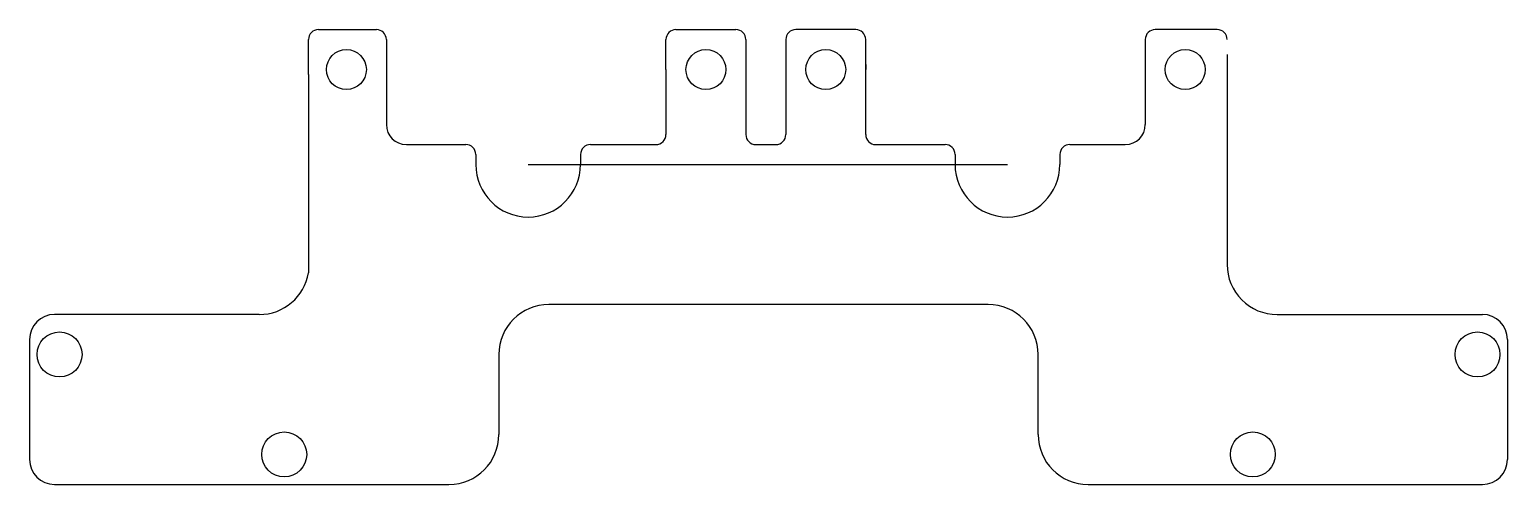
# Model space of a CAD drawing. Header units: millimetres. Extents: x -28 to 120, y -43 to 3.
import ezdxf

# ---------------------------------------------------------------- set-up
doc = ezdxf.new("R2010")
doc.units = ezdxf.units.MM
doc.layers.get('0').update_dxf_attribs({"linetype": 'CONTINUOUS'})

msp = doc.modelspace()

# ---------------------------------------------------------------- linework, layer by layer
for p, q in [((0, -2), (0, 1.5)), ((1, 2.5), (6.8, 2.5)), ((7.8, 1.5), (7.8, -2)), ((35.8, -1.5), (35.8, 1.5)), ((36.8, 2.5), (42.8, 2.5)), ((43.8, 1.5), (43.8, -8)), ((47.8, 1.5), (47.8, -8)), ((54.8, 2.5), (48.8, 2.5)), ((55.8, -8), (55.8, 1.5)), ((83.8, 1.5), (83.8, -2)), ((91, 2.5), (84.8, 2.5)), ((92, 0), (92, -21)), ((55.8, -1), (55.8, -1.5)), ((0, -2), (0, -21.82)), ((7.8, -2), (7.8, -7)), ((35.8, -1.5), (35.8, -8)), ((83.8, -2), (83.8, -7)), ((9.8, -9), (15.75, -9)), ((16.75, -10), (16.75, -11)), ((27.25, -10), (27.25, -11)), ((28.25, -9), (34.8, -9)), ((44.8, -9), (46.8, -9)), ((56.8, -9), (63.75, -9)), ((64.75, -10), (64.75, -11)), ((75.25, -10), (75.25, -11)), ((76.25, -9), (81.8, -9)), ((22, -11), (70, -11)), ((68.07, -25), (24.07, -25)), ((-4.93, -26), (-25.43, -26)), ((97, -26), (117.57, -26)), ((-27.93, -28.5), (-27.93, -40.5)), ((120.07, -28.5), (120.07, -40.5)), ((19.07, -30), (19.07, -38)), ((73.07, -38), (73.07, -30)), ((-25.43, -43), (14.07, -43)), ((78.07, -43), (117.57, -43))]:
    msp.add_line(p, q)
for centre, radius in [((3.8, -1.5), 2), ((39.8, -1.5), 2), ((51.8, -1.5), 2), ((87.8, -1.5), 2), ((-24.93, -30), 2.25), ((117.07, -30), 2.25), ((-2.43, -40), 2.25), ((94.57, -40), 2.25)]:
    msp.add_circle(centre, radius)
for centre, radius, start, end in [((1, 1.5), 1, 90, 180), ((6.8, 1.5), 1, 0, 90), ((36.8, 1.5), 1, 90, 180), ((42.8, 1.5), 1, 0, 90), ((48.8, 1.5), 1, 90, 180), ((54.8, 1.5), 1, 0, 90), ((84.8, 1.5), 1, 90, 180), ((91, 1.5), 1, 0, 90), ((9.8, -7), 2, 180, 270), ((81.8, -7), 2, -90, 0), ((34.8, -8), 1, -90, 0), ((44.8, -8), 1, 180, 270), ((46.8, -8), 1, -90, 0), ((56.8, -8), 1, 180, 270), ((15.75, -10), 1, 0, 90), ((28.25, -10), 1, 90, 180), ((63.75, -10), 1, 0, 90), ((76.25, -10), 1, 90, 180), ((22, -11), 5.25, -180, 0), ((70, -11), 5.25, 180, 360), ((-4.93, -21), 5, 270, 350.564), ((97, -21), 5, 179.9919, 270), ((24.07, -30), 5, 90, 180), ((68.07, -30), 5, 0, 90), ((-25.43, -28.5), 2.5, 90, 180), ((117.57, -28.5), 2.5, 0, 90), ((14.07, -38), 5, -90, 0), ((78.07, -38), 5, 180, 270), ((-25.43, -40.5), 2.5, 180, 270), ((117.57, -40.5), 2.5, 270, 360)]:
    msp.add_arc(centre, radius, start, end)

doc.saveas('drawing.dxf')
